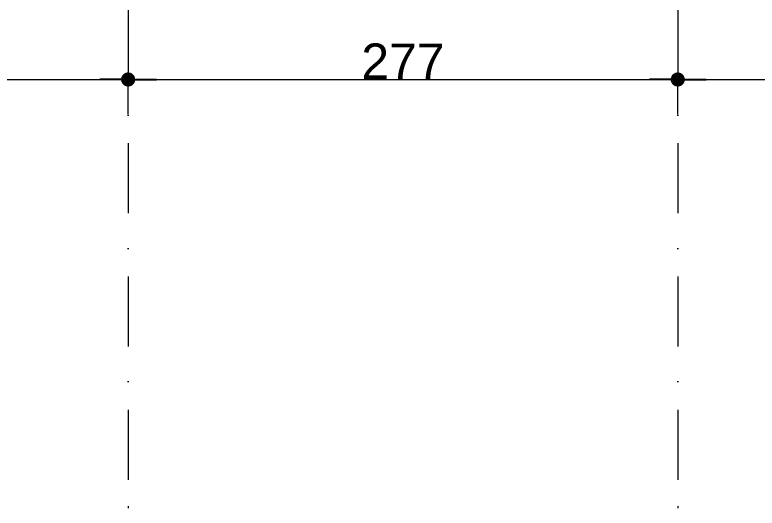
# Model space of a CAD drawing. Header units: millimetres. Extents: x 4647 to 73915, y -13612 to -8141.
# Drawn here: x 22572.5 to 22946.7, y -11671 to -11422.5 of the extents above; entities that cross this region are included whole.
import ezdxf
from ezdxf.enums import TextEntityAlignment as Align

# ---------------------------------------------------------------- set-up
doc = ezdxf.new("R2010")
doc.units = ezdxf.units.MM
doc.linetypes.add('Kropki i Kreski', pattern=[67.027776, 35.277777, -17.638888, 0, -14.111111])
doc.layers.add('Konstrukcja - Siatka mod', color=7, linetype='Continuous')
doc.layers.add('Wymiarowanie - Ogólne', color=7, linetype='Continuous')
doc.layers.add('Konstrukcja - Siatka mod_Nr_Pióra__1', color=7, linetype='Continuous', lineweight=5)
doc.layers.add('Konstrukcja - Siatka mod_Nr_Pióra__4', color=7, linetype='Continuous', lineweight=5, true_color=0x029e21)
doc.styles.add('GENERATED_STYLE_1', font='arialbd.ttf')
doc.styles.add('GENERATED_STYLE_3', font='arial.ttf')

# ---------------------------------------------------------------- blocks, each defined once
blk = doc.blocks.new('ARROWHEAD_11')
at = {"linetype": 'Continuous'}
blk.add_line((0, 0), (-1, 0), dxfattribs=at)
at = {"linetype": 'Continuous', "const_width": 0.25, "flags": 128}
blk.add_lwpolyline([(-0.125, 0, 1), (0.125, 0, 1)], format="xyb", close=True, dxfattribs=at)
blk = doc.blocks.new('Standardowy znacznik siatki_4')
at = {"layer": 'Konstrukcja - Siatka mod_Nr_Pióra__4', "linetype": 'Kropki i Kreski'}
for p, q in [((1, 0), (1660.6, 0)), ((1660.6, 0), (1661.6, 0))]:
    blk.add_line(p, q, dxfattribs=at)
at = {"layer": 'Konstrukcja - Siatka mod_Nr_Pióra__1', "style": 'GENERATED_STYLE_1'}
blk.add_attdef('AC_MarkerText_1', text='', height=18, rotation=90, dxfattribs=at).set_placement((-6.71, -6.83), align=Align.BOTTOM_LEFT)
blk = doc.blocks.new('Standardowy znacznik siatki_5')
at = {"layer": 'Konstrukcja - Siatka mod_Nr_Pióra__4', "linetype": 'Kropki i Kreski'}
for p, q in [((1, 0), (1660.6, 0)), ((1660.6, 0), (1661.6, 0))]:
    blk.add_line(p, q, dxfattribs=at)
at = {"layer": 'Konstrukcja - Siatka mod_Nr_Pióra__1', "style": 'GENERATED_STYLE_1'}
blk.add_attdef('AC_MarkerText_1', text='', height=18, rotation=90, dxfattribs=at).set_placement((-6.71, -6.83), align=Align.BOTTOM_LEFT)

msp = doc.modelspace()

# ---------------------------------------------------------------- linework, layer by layer
at = {"layer": 'Wymiarowanie - Ogólne', "lineweight": 20}
for p, q in [((22347.89, -11455.08), (22615.39, -11455.08)), ((22629.64, -11472.57), (22629.64, -11454.9)), ((22629.64, -11472.57), (22629.64, -11454.9)), ((22643.89, -11455.08), (22892.39, -11455.08)), ((22906.64, -11472.57), (22906.64, -11454.9)), ((22906.64, -11472.57), (22906.64, -11454.9)), ((22920.89, -11455.08), (23379.39, -11455.08))]:
    msp.add_line(p, q, dxfattribs=at)

# ---------------------------------------------------------------- block references
at = {"layer": 'Konstrukcja - Siatka mod', "linetype": 'Continuous', "rotation": 270}
for name, p in [('Standardowy znacznik siatki_4', (22629.64, -10009.41)), ('Standardowy znacznik siatki_5', (22906.64, -10009.41))]:
    msp.add_blockref(name, p, dxfattribs=at)
at = {"layer": 'Wymiarowanie - Ogólne', "lineweight": 20, "xscale": 14.25, "yscale": 14.25, "zscale": 14.25}
for p in [(22629.64, -11455.08), (22906.64, -11455.08)]:
    msp.add_blockref('ARROWHEAD_11', p, dxfattribs=at)
at = {"layer": 'Wymiarowanie - Ogólne', "lineweight": 20, "xscale": 14.25, "yscale": 14.25, "zscale": 14.25, "rotation": 180}
for p in [(22629.64, -11455.08), (22906.64, -11455.08)]:
    msp.add_blockref('ARROWHEAD_11', p, dxfattribs=at)

# ---------------------------------------------------------------- texts
at = {"layer": 'Wymiarowanie - Ogólne', "lineweight": 20, "insert": (22768.14, -11445.95), "char_height": 18, "attachment_point": 5, "style": 'GENERATED_STYLE_3'}
msp.add_mtext('\\A1;277', dxfattribs=at)

doc.saveas('drawing.dxf')
